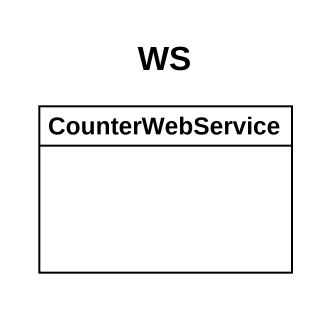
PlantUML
@startuml
title WS
hide circle
hide empty members
class CounterWebService
@enduml
